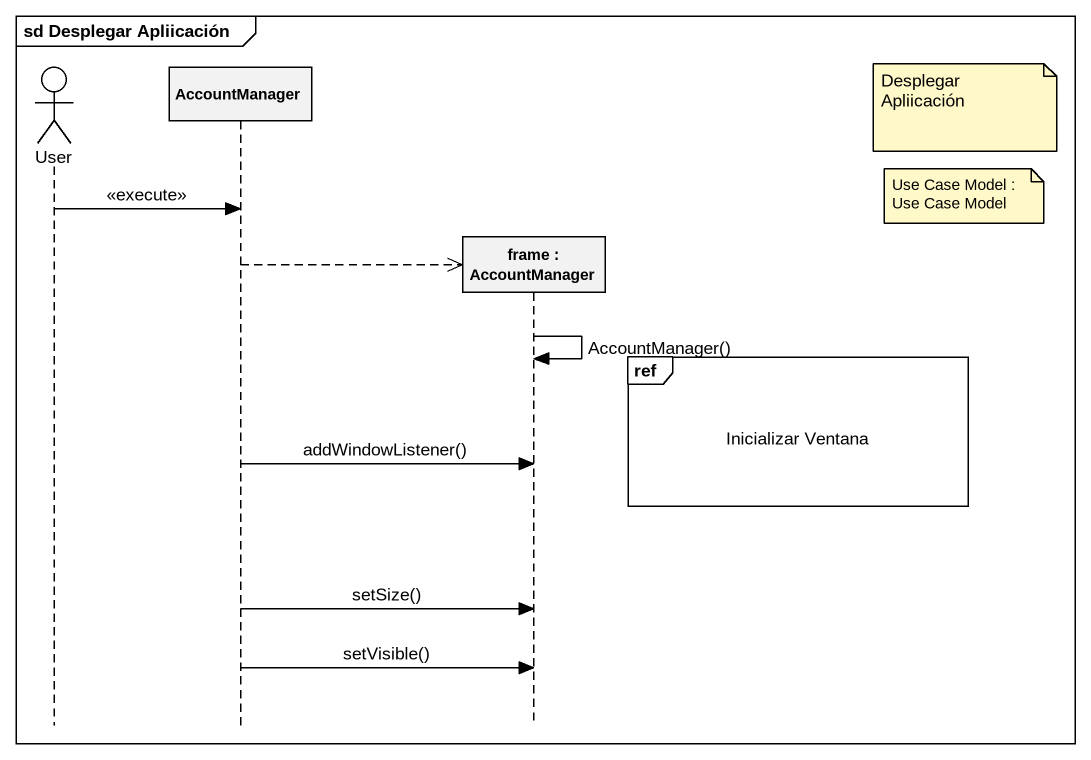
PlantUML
@startuml
mainframe sd Desplegar Apliicación
hide footbox
actor User
participant AccountManager
participant "frame : AccountManager" as frame_

note right of frame_ : Desplegar Apliicación
note right of frame_ : Use Case Model : Use Case Model
User -> AccountManager : <<execute>>
AccountManager -->> frame_ **
frame_ -> frame_ : AccountManager()
ref over frame_ : Inicializar Ventana
AccountManager -> frame_ : addWindowListener()
AccountManager -> frame_ : setSize()
AccountManager -> frame_ : setVisible()
@enduml
